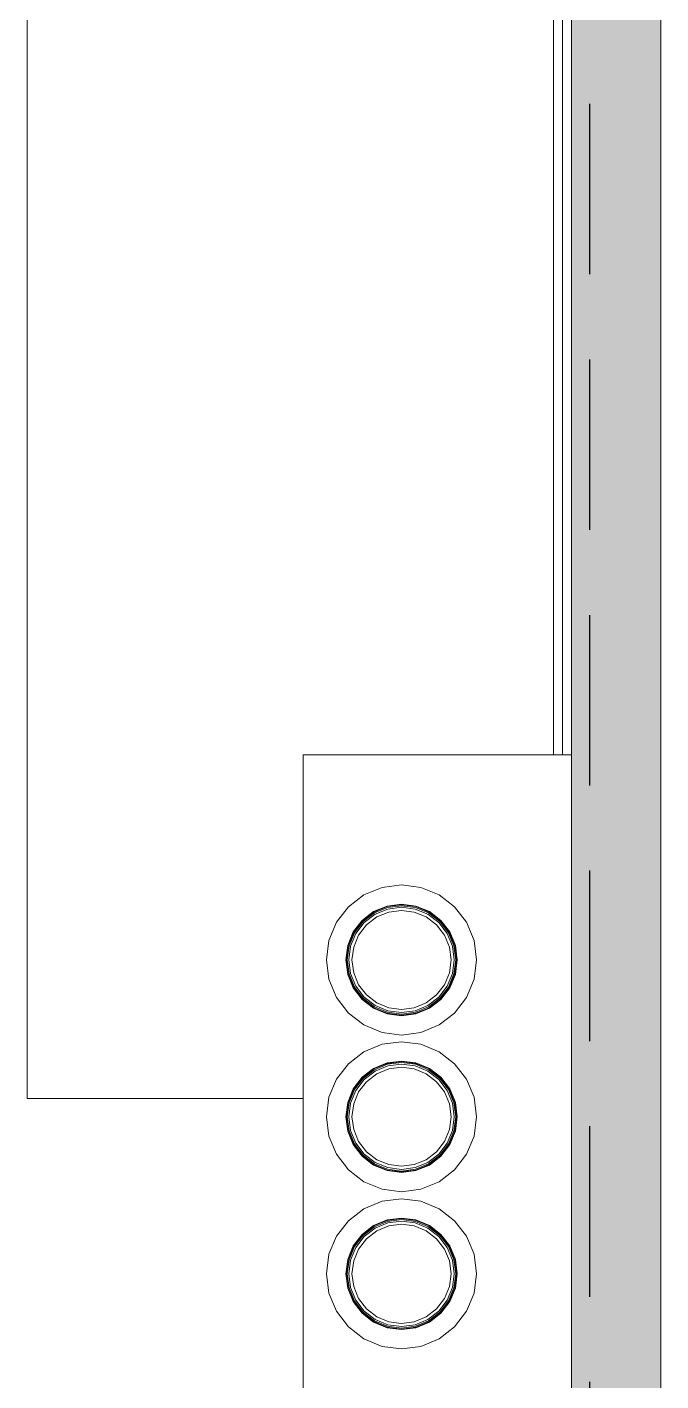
# Model space of a CAD drawing. Header units: millimetres. Extents: x 567392 to 582402, y 4512800 to 4518063.
# Drawn here: x 575553.8 to 575624.7, y 4513433.9 to 4513585.2 of the extents above; entities that cross this region are included whole.
import ezdxf

# ---------------------------------------------------------------- set-up
doc = ezdxf.new("R2010")
doc.units = ezdxf.units.MM
doc.linetypes.add('DASHED2', pattern=[9.525, 6.35, -3.175])
doc.layers.add('a_8', color=8, linetype='Continuous', lineweight=0)
doc.layers.add('a_p1_d', color=1, linetype='DASHED2')

# ---------------------------------------------------------------- blocks, each defined once
blk = doc.blocks.new('A$C4A613EE6')
h = blk.add_hatch(color=256)
h.dxf.hatch_style = 1
h.paths.add_polyline_path([(12300, -100), (0, -100), (0, 0), (12300, 0)])
for p, q in [((12300, 0), (2200, 0)), ((8489.7, -100), (10126.7, -100)), ((10126.7, -100), (10126.7, -110)), ((10126.7, -100), (12126.7, -100)), ((8489.7, -110), (10126.7, -110)), ((8489.7, -119.9), (10126.7, -119.9)), ((10126.7, -110), (10126.7, -119.9)), ((10126.7, -119.9), (10126.7, -400)), ((10334.3, -208.8), (10314, -217.2)), ((10356, -206), (10334.3, -208.8)), ((10377.7, -208.8), (10356, -206)), ((10398, -217.2), (10377.7, -208.8)), ((10509.6, -208.8), (10489.3, -217.2)), ((10531.3, -206), (10509.6, -208.8)), ((10553, -208.8), (10531.3, -206)), ((10573.3, -217.2), (10553, -208.8)), ((10685.1, -208.8), (10664.9, -217.2)), ((10706.9, -206), (10685.1, -208.8)), ((10728.6, -208.8), (10706.9, -206)), ((10748.8, -217.2), (10728.6, -208.8)), ((10314, -217.2), (10296.7, -230.6)), ((10415.4, -230.6), (10398, -217.2)), ((10489.3, -217.2), (10472, -230.6)), ((10590.7, -230.6), (10573.3, -217.2)), ((10664.9, -217.2), (10647.5, -230.6)), ((10766.2, -230.6), (10748.8, -217.2)), ((10296.7, -230.6), (10283.3, -247.9)), ((10324.8, -235.9), (10311.9, -245.8)), ((10325.2, -236.5), (10312.4, -246.3)), ((10325.7, -237.4), (10313.1, -247)), ((10326.6, -238.9), (10314.3, -248.2)), ((10328.3, -241.9), (10316.8, -250.7)), ((10339.9, -229.7), (10324.8, -235.9)), ((10340, -230.3), (10325.2, -236.5)), ((10340.3, -231.3), (10325.7, -237.4)), ((10340.8, -233), (10326.6, -238.9)), ((10341.7, -236.4), (10328.3, -241.9)), ((10356, -227.6), (10339.9, -229.7)), ((10356, -228.2), (10340, -230.3)), ((10356, -229.3), (10340.3, -231.3)), ((10356, -231), (10340.8, -233)), ((10356, -234.5), (10341.7, -236.4)), ((10372.2, -229.7), (10356, -227.6)), ((10372, -230.3), (10356, -228.2)), ((10371.7, -231.3), (10356, -229.3)), ((10371.3, -233), (10356, -231)), ((10370.4, -236.4), (10356, -234.5)), ((10383.7, -241.9), (10370.4, -236.4)), ((10385.5, -238.9), (10371.3, -233)), ((10386.3, -237.4), (10371.7, -231.3)), ((10386.9, -236.5), (10372, -230.3)), ((10387.2, -235.9), (10372.2, -229.7)), ((10395.2, -250.7), (10383.7, -241.9)), ((10397.7, -248.2), (10385.5, -238.9)), ((10398.9, -247), (10386.3, -237.4)), ((10399.7, -246.3), (10386.9, -236.5)), ((10400.1, -245.8), (10387.2, -235.9)), ((10428.7, -247.9), (10415.4, -230.6)), ((10472, -230.6), (10458.6, -247.9)), ((10500.1, -235.9), (10487.2, -245.8)), ((10500.5, -236.5), (10487.7, -246.3)), ((10501, -237.4), (10488.4, -247)), ((10501.8, -238.9), (10489.6, -248.2)), ((10503.6, -241.9), (10492.1, -250.7)), ((10515.2, -229.7), (10500.1, -235.9)), ((10515.3, -230.3), (10500.5, -236.5)), ((10515.6, -231.3), (10501, -237.4)), ((10516.1, -233), (10501.8, -238.9)), ((10517, -236.4), (10503.6, -241.9)), ((10531.3, -227.6), (10515.2, -229.7)), ((10531.3, -228.2), (10515.3, -230.3)), ((10531.3, -229.3), (10515.6, -231.3)), ((10531.3, -231), (10516.1, -233)), ((10531.3, -234.5), (10517, -236.4)), ((10547.5, -229.7), (10531.3, -227.6)), ((10547.3, -230.3), (10531.3, -228.2)), ((10547, -231.3), (10531.3, -229.3)), ((10546.6, -233), (10531.3, -231)), ((10545.7, -236.4), (10531.3, -234.5)), ((10559, -241.9), (10545.7, -236.4)), ((10560.8, -238.9), (10546.6, -233)), ((10561.6, -237.4), (10547, -231.3)), ((10562.2, -236.5), (10547.3, -230.3)), ((10562.5, -235.9), (10547.5, -229.7)), ((10570.5, -250.7), (10559, -241.9)), ((10573, -248.2), (10560.8, -238.9)), ((10574.2, -247), (10561.6, -237.4)), ((10575, -246.3), (10562.2, -236.5)), ((10575.4, -245.8), (10562.5, -235.9)), ((10604, -247.9), (10590.7, -230.6)), ((10647.5, -230.6), (10634.2, -247.9)), ((10675.7, -235.9), (10662.8, -245.8)), ((10676, -236.5), (10663.2, -246.3)), ((10676.5, -237.4), (10664, -247)), ((10677.4, -238.9), (10665.2, -248.2)), ((10679.2, -241.9), (10667.7, -250.7)), ((10690.7, -229.7), (10675.7, -235.9)), ((10690.9, -230.3), (10676, -236.5)), ((10691.2, -231.3), (10676.5, -237.4)), ((10691.6, -233), (10677.4, -238.9)), ((10692.5, -236.4), (10679.2, -241.9)), ((10706.9, -227.6), (10690.7, -229.7)), ((10706.9, -228.2), (10690.9, -230.3)), ((10706.9, -229.3), (10691.2, -231.3)), ((10706.9, -231), (10691.6, -233)), ((10706.9, -234.5), (10692.5, -236.4)), ((10723, -229.7), (10706.9, -227.6)), ((10722.8, -230.3), (10706.9, -228.2)), ((10722.6, -231.3), (10706.9, -229.3)), ((10722.1, -233), (10706.9, -231)), ((10721.2, -236.4), (10706.9, -234.5)), ((10734.6, -241.9), (10721.2, -236.4)), ((10736.3, -238.9), (10722.1, -233)), ((10737.2, -237.4), (10722.6, -231.3)), ((10737.7, -236.5), (10722.8, -230.3)), ((10738, -235.9), (10723, -229.7)), ((10746, -250.7), (10734.6, -241.9)), ((10748.5, -248.2), (10736.3, -238.9)), ((10749.8, -247), (10737.2, -237.4)), ((10750.5, -246.3), (10737.7, -236.5)), ((10751, -245.8), (10738, -235.9)), ((10779.6, -247.9), (10766.2, -230.6)), ((10283.3, -247.9), (10274.9, -268.2)), ((10311.9, -245.8), (10302, -258.7)), ((10312.4, -246.3), (10302.6, -259.1)), ((10313.1, -247), (10303.5, -259.6)), ((10314.3, -248.2), (10305, -260.4)), ((10316.8, -250.7), (10308, -262.2)), ((10404, -262.2), (10395.2, -250.7)), ((10407.1, -260.4), (10397.7, -248.2)), ((10408.5, -259.6), (10398.9, -247)), ((10409.5, -259.1), (10399.7, -246.3)), ((10410, -258.7), (10400.1, -245.8)), ((10437.1, -268.2), (10428.7, -247.9)), ((10458.6, -247.9), (10450.2, -268.2)), ((10487.2, -245.8), (10477.3, -258.7)), ((10487.7, -246.3), (10477.9, -259.1)), ((10488.4, -247), (10478.8, -259.6)), ((10489.6, -248.2), (10480.3, -260.4)), ((10492.1, -250.7), (10483.3, -262.2)), ((10579.3, -262.2), (10570.5, -250.7)), ((10582.4, -260.4), (10573, -248.2)), ((10583.8, -259.6), (10574.2, -247)), ((10584.8, -259.1), (10575, -246.3)), ((10585.3, -258.7), (10575.4, -245.8)), ((10612.4, -268.2), (10604, -247.9)), ((10634.2, -247.9), (10625.8, -268.2)), ((10662.8, -245.8), (10652.9, -258.7)), ((10663.2, -246.3), (10653.4, -259.1)), ((10664, -247), (10654.3, -259.6)), ((10665.2, -248.2), (10655.8, -260.4)), ((10667.7, -250.7), (10658.9, -262.2)), ((10754.8, -262.2), (10746, -250.7)), ((10757.9, -260.4), (10748.5, -248.2)), ((10759.4, -259.6), (10749.8, -247)), ((10760.3, -259.1), (10750.5, -246.3)), ((10760.9, -258.7), (10751, -245.8)), ((10788, -268.2), (10779.6, -247.9)), ((10274.9, -268.2), (10272.1, -289.9)), ((10302, -258.7), (10295.8, -273.8)), ((10302.6, -259.1), (10296.4, -273.9)), ((10303.5, -259.6), (10297.4, -274.2)), ((10305, -260.4), (10299.1, -274.7)), ((10308, -262.2), (10302.5, -275.6)), ((10409.5, -275.6), (10404, -262.2)), ((10412.9, -274.7), (10407.1, -260.4)), ((10414.6, -274.2), (10408.5, -259.6)), ((10415.6, -273.9), (10409.5, -259.1)), ((10416.2, -273.8), (10410, -258.7)), ((10440, -289.9), (10437.1, -268.2)), ((10450.2, -268.2), (10447.4, -289.9)), ((10477.3, -258.7), (10471.1, -273.8)), ((10477.9, -259.1), (10471.7, -273.9)), ((10478.8, -259.6), (10472.7, -274.2)), ((10480.3, -260.4), (10474.4, -274.7)), ((10483.3, -262.2), (10477.8, -275.6)), ((10584.8, -275.6), (10579.3, -262.2)), ((10588.2, -274.7), (10582.4, -260.4)), ((10589.9, -274.2), (10583.8, -259.6)), ((10590.9, -273.9), (10584.8, -259.1)), ((10591.5, -273.8), (10585.3, -258.7)), ((10615.3, -289.9), (10612.4, -268.2)), ((10625.8, -268.2), (10622.9, -289.9)), ((10652.9, -258.7), (10646.7, -273.8)), ((10653.4, -259.1), (10647.3, -273.9)), ((10654.3, -259.6), (10648.3, -274.2)), ((10655.8, -260.4), (10650, -274.7)), ((10658.9, -262.2), (10653.4, -275.6)), ((10760.4, -275.6), (10754.8, -262.2)), ((10763.8, -274.7), (10757.9, -260.4)), ((10765.5, -274.2), (10759.4, -259.6)), ((10766.5, -273.9), (10760.3, -259.1)), ((10767.1, -273.8), (10760.9, -258.7)), ((10790.8, -289.9), (10788, -268.2)), ((10295.8, -273.8), (10293.7, -289.9)), ((10296.4, -273.9), (10294.3, -289.9)), ((10297.4, -274.2), (10295.4, -289.9)), ((10299.1, -274.7), (10297.1, -289.9)), ((10302.5, -275.6), (10300.6, -289.9)), ((10411.4, -289.9), (10409.5, -275.6)), ((10414.9, -289.9), (10412.9, -274.7)), ((10416.7, -289.9), (10414.6, -274.2)), ((10417.7, -289.9), (10415.6, -273.9)), ((10418.4, -289.9), (10416.2, -273.8)), ((10471.1, -273.8), (10469, -289.9)), ((10471.7, -273.9), (10469.6, -289.9)), ((10472.7, -274.2), (10470.7, -289.9)), ((10474.4, -274.7), (10472.4, -289.9)), ((10477.8, -275.6), (10475.9, -289.9)), ((10586.7, -289.9), (10584.8, -275.6)), ((10590.2, -289.9), (10588.2, -274.7)), ((10592, -289.9), (10589.9, -274.2)), ((10593, -289.9), (10590.9, -273.9)), ((10593.7, -289.9), (10591.5, -273.8)), ((10646.7, -273.8), (10644.5, -289.9)), ((10647.3, -273.9), (10645.2, -289.9)), ((10648.3, -274.2), (10646.2, -289.9)), ((10650, -274.7), (10647.9, -289.9)), ((10653.4, -275.6), (10651.5, -289.9)), ((10762.3, -289.9), (10760.4, -275.6)), ((10765.8, -289.9), (10763.8, -274.7)), ((10767.5, -289.9), (10765.5, -274.2)), ((10768.6, -289.9), (10766.5, -273.9)), ((10769.2, -289.9), (10767.1, -273.8)), ((10272.1, -289.9), (10274.9, -311.6)), ((10293.7, -289.9), (10295.8, -306)), ((10294.3, -289.9), (10296.4, -305.9)), ((10295.4, -289.9), (10297.4, -305.6)), ((10297.1, -289.9), (10299.1, -305.2)), ((10300.6, -289.9), (10302.5, -304.2)), ((10409.5, -304.2), (10411.4, -289.9)), ((10412.9, -305.2), (10414.9, -289.9)), ((10414.6, -305.6), (10416.7, -289.9)), ((10415.6, -305.9), (10417.7, -289.9)), ((10416.2, -306), (10418.4, -289.9)), ((10437.1, -311.6), (10440, -289.9)), ((10447.4, -289.9), (10450.2, -311.6)), ((10469, -289.9), (10471.1, -306)), ((10469.6, -289.9), (10471.7, -305.9)), ((10470.7, -289.9), (10472.7, -305.6)), ((10472.4, -289.9), (10474.4, -305.2)), ((10475.9, -289.9), (10477.8, -304.2)), ((10584.8, -304.2), (10586.7, -289.9)), ((10588.2, -305.2), (10590.2, -289.9)), ((10589.9, -305.6), (10592, -289.9)), ((10590.9, -305.9), (10593, -289.9)), ((10591.5, -306), (10593.7, -289.9)), ((10612.4, -311.6), (10615.3, -289.9)), ((10622.9, -289.9), (10625.8, -311.6)), ((10644.5, -289.9), (10646.7, -306)), ((10645.2, -289.9), (10647.3, -305.9)), ((10646.2, -289.9), (10648.3, -305.6)), ((10647.9, -289.9), (10650, -305.2)), ((10651.5, -289.9), (10653.4, -304.2)), ((10760.4, -304.2), (10762.3, -289.9)), ((10763.8, -305.2), (10765.8, -289.9)), ((10765.5, -305.6), (10767.5, -289.9)), ((10766.5, -305.9), (10768.6, -289.9)), ((10767.1, -306), (10769.2, -289.9)), ((10788, -311.6), (10790.8, -289.9)), ((10274.9, -311.6), (10283.3, -331.9)), ((10295.8, -306), (10302, -321.1)), ((10296.4, -305.9), (10302.6, -320.8)), ((10297.4, -305.6), (10303.5, -320.2)), ((10299.1, -305.2), (10305, -319.4)), ((10302.5, -304.2), (10308, -317.6)), ((10308, -317.6), (10316.8, -329.1)), ((10395.2, -329.1), (10404, -317.6)), ((10404, -317.6), (10409.5, -304.2)), ((10407.1, -319.4), (10412.9, -305.2)), ((10408.5, -320.2), (10414.6, -305.6)), ((10409.5, -320.8), (10415.6, -305.9)), ((10410, -321.1), (10416.2, -306)), ((10428.7, -331.9), (10437.1, -311.6)), ((10450.2, -311.6), (10458.6, -331.9)), ((10471.1, -306), (10477.3, -321.1)), ((10471.7, -305.9), (10477.9, -320.8)), ((10472.7, -305.6), (10478.8, -320.2)), ((10474.4, -305.2), (10480.3, -319.4)), ((10477.8, -304.2), (10483.3, -317.6)), ((10483.3, -317.6), (10492.1, -329.1)), ((10570.5, -329.1), (10579.3, -317.6)), ((10579.3, -317.6), (10584.8, -304.2)), ((10582.4, -319.4), (10588.2, -305.2)), ((10583.8, -320.2), (10589.9, -305.6)), ((10584.8, -320.8), (10590.9, -305.9)), ((10585.3, -321.1), (10591.5, -306)), ((10604, -331.9), (10612.4, -311.6)), ((10625.8, -311.6), (10634.2, -331.9)), ((10646.7, -306), (10652.9, -321.1)), ((10647.3, -305.9), (10653.4, -320.8)), ((10648.3, -305.6), (10654.3, -320.2)), ((10650, -305.2), (10655.8, -319.4)), ((10653.4, -304.2), (10658.9, -317.6)), ((10658.9, -317.6), (10667.7, -329.1)), ((10746, -329.1), (10754.8, -317.6)), ((10754.8, -317.6), (10760.4, -304.2)), ((10757.9, -319.4), (10763.8, -305.2)), ((10759.4, -320.2), (10765.5, -305.6)), ((10760.3, -320.8), (10766.5, -305.9)), ((10760.9, -321.1), (10767.1, -306)), ((10779.6, -331.9), (10788, -311.6)), ((10283.3, -331.9), (10296.7, -349.3)), ((10302, -321.1), (10311.9, -334)), ((10302.6, -320.8), (10312.4, -333.6)), ((10303.5, -320.2), (10313.1, -332.8)), ((10305, -319.4), (10314.3, -331.6)), ((10313.1, -332.8), (10325.7, -342.4)), ((10314.3, -331.6), (10326.6, -340.9)), ((10316.8, -329.1), (10328.3, -337.9)), ((10383.7, -337.9), (10395.2, -329.1)), ((10385.5, -340.9), (10397.7, -331.6)), ((10386.3, -342.4), (10398.9, -332.8)), ((10397.7, -331.6), (10407.1, -319.4)), ((10398.9, -332.8), (10408.5, -320.2)), ((10399.7, -333.6), (10409.5, -320.8)), ((10400.1, -334), (10410, -321.1)), ((10415.4, -349.3), (10428.7, -331.9)), ((10458.6, -331.9), (10472, -349.3)), ((10477.3, -321.1), (10487.2, -334)), ((10477.9, -320.8), (10487.7, -333.6)), ((10478.8, -320.2), (10488.4, -332.8)), ((10480.3, -319.4), (10489.6, -331.6)), ((10488.4, -332.8), (10501, -342.4)), ((10489.6, -331.6), (10501.8, -340.9)), ((10492.1, -329.1), (10503.6, -337.9)), ((10559, -337.9), (10570.5, -329.1)), ((10560.8, -340.9), (10573, -331.6)), ((10561.6, -342.4), (10574.2, -332.8)), ((10573, -331.6), (10582.4, -319.4)), ((10574.2, -332.8), (10583.8, -320.2)), ((10575, -333.6), (10584.8, -320.8)), ((10575.4, -334), (10585.3, -321.1)), ((10590.7, -349.3), (10604, -331.9)), ((10634.2, -331.9), (10647.5, -349.3)), ((10652.9, -321.1), (10662.8, -334)), ((10653.4, -320.8), (10663.2, -333.6)), ((10654.3, -320.2), (10664, -332.8)), ((10655.8, -319.4), (10665.2, -331.6)), ((10664, -332.8), (10676.5, -342.4)), ((10665.2, -331.6), (10677.4, -340.9)), ((10667.7, -329.1), (10679.2, -337.9)), ((10734.6, -337.9), (10746, -329.1)), ((10736.3, -340.9), (10748.5, -331.6)), ((10737.2, -342.4), (10749.8, -332.8)), ((10748.5, -331.6), (10757.9, -319.4)), ((10749.8, -332.8), (10759.4, -320.2)), ((10750.5, -333.6), (10760.3, -320.8)), ((10751, -334), (10760.9, -321.1)), ((10766.2, -349.3), (10779.6, -331.9)), ((10311.9, -334), (10324.8, -343.9)), ((10312.4, -333.6), (10325.2, -343.4)), ((10324.8, -343.9), (10339.9, -350.1)), ((10325.2, -343.4), (10340, -349.5)), ((10325.7, -342.4), (10340.3, -348.5)), ((10326.6, -340.9), (10340.8, -346.8)), ((10328.3, -337.9), (10341.7, -343.4)), ((10340.8, -346.8), (10356, -348.8)), ((10341.7, -343.4), (10356, -345.3)), ((10356, -345.3), (10370.4, -343.4)), ((10356, -348.8), (10371.3, -346.8)), ((10370.4, -343.4), (10383.7, -337.9)), ((10371.3, -346.8), (10385.5, -340.9)), ((10371.7, -348.5), (10386.3, -342.4)), ((10372, -349.5), (10386.9, -343.4)), ((10372.2, -350.1), (10387.2, -343.9)), ((10386.9, -343.4), (10399.7, -333.6)), ((10387.2, -343.9), (10400.1, -334)), ((10487.2, -334), (10500.1, -343.9)), ((10487.7, -333.6), (10500.5, -343.4)), ((10500.1, -343.9), (10515.2, -350.1)), ((10500.5, -343.4), (10515.3, -349.5)), ((10501, -342.4), (10515.6, -348.5)), ((10501.8, -340.9), (10516.1, -346.8)), ((10503.6, -337.9), (10517, -343.4)), ((10516.1, -346.8), (10531.3, -348.8)), ((10517, -343.4), (10531.3, -345.3)), ((10531.3, -345.3), (10545.7, -343.4)), ((10531.3, -348.8), (10546.6, -346.8)), ((10545.7, -343.4), (10559, -337.9)), ((10546.6, -346.8), (10560.8, -340.9)), ((10547, -348.5), (10561.6, -342.4)), ((10547.3, -349.5), (10562.2, -343.4)), ((10547.5, -350.1), (10562.5, -343.9)), ((10562.2, -343.4), (10575, -333.6)), ((10562.5, -343.9), (10575.4, -334)), ((10662.8, -334), (10675.7, -343.9)), ((10663.2, -333.6), (10676, -343.4)), ((10675.7, -343.9), (10690.7, -350.1)), ((10676, -343.4), (10690.9, -349.5)), ((10676.5, -342.4), (10691.2, -348.5)), ((10677.4, -340.9), (10691.6, -346.8)), ((10679.2, -337.9), (10692.5, -343.4)), ((10691.6, -346.8), (10706.9, -348.8)), ((10692.5, -343.4), (10706.9, -345.3)), ((10706.9, -345.3), (10721.2, -343.4)), ((10706.9, -348.8), (10722.1, -346.8)), ((10721.2, -343.4), (10734.6, -337.9)), ((10722.1, -346.8), (10736.3, -340.9)), ((10722.6, -348.5), (10737.2, -342.4)), ((10722.8, -349.5), (10737.7, -343.4)), ((10723, -350.1), (10738, -343.9)), ((10737.7, -343.4), (10750.5, -333.6)), ((10738, -343.9), (10751, -334)), ((10296.7, -349.3), (10314, -362.6)), ((10314, -362.6), (10334.3, -371)), ((10339.9, -350.1), (10356, -352.3)), ((10340, -349.5), (10356, -351.6)), ((10340.3, -348.5), (10356, -350.6)), ((10356, -350.6), (10371.7, -348.5)), ((10356, -351.6), (10372, -349.5)), ((10356, -352.3), (10372.2, -350.1)), ((10377.7, -371), (10398, -362.6)), ((10398, -362.6), (10415.4, -349.3)), ((10472, -349.3), (10489.3, -362.6)), ((10489.3, -362.6), (10509.6, -371)), ((10515.2, -350.1), (10531.3, -352.3)), ((10515.3, -349.5), (10531.3, -351.6)), ((10515.6, -348.5), (10531.3, -350.6)), ((10531.3, -350.6), (10547, -348.5)), ((10531.3, -351.6), (10547.3, -349.5)), ((10531.3, -352.3), (10547.5, -350.1)), ((10553, -371), (10573.3, -362.6)), ((10573.3, -362.6), (10590.7, -349.3)), ((10647.5, -349.3), (10664.9, -362.6)), ((10664.9, -362.6), (10685.1, -371)), ((10690.7, -350.1), (10706.9, -352.3)), ((10690.9, -349.5), (10706.9, -351.6)), ((10691.2, -348.5), (10706.9, -350.6)), ((10706.9, -350.6), (10722.6, -348.5)), ((10706.9, -351.6), (10722.8, -349.5)), ((10706.9, -352.3), (10723, -350.1)), ((10728.6, -371), (10748.8, -362.6)), ((10748.8, -362.6), (10766.2, -349.3)), ((10334.3, -371), (10356, -373.9)), ((10356, -373.9), (10377.7, -371)), ((10509.6, -371), (10531.3, -373.9)), ((10531.3, -373.9), (10553, -371)), ((10685.1, -371), (10706.9, -373.9)), ((10706.9, -373.9), (10728.6, -371)), ((10126.7, -400), (10511, -400)), ((10511, -400), (11396, -400)), ((10511, -400), (10511, -708.4)), ((10511, -708.4), (9002.1, -708.4))]:
    blk.add_line(p, q)
blk.add_lwpolyline([(12300, -100), (0, -100), (0, 0), (12300, 0)], close=True)

msp = doc.modelspace()

# ---------------------------------------------------------------- linework, layer by layer
at = {"layer": 'a_p1_d', "ltscale": 3}
msp.add_lwpolyline([(575616.65, 4515062.52), (575616.65, 4513366.52)], dxfattribs=at)

# ---------------------------------------------------------------- block references
at = {"layer": 'a_8', "xscale": 0.09999999999999998, "yscale": 0.09999999999999998, "zscale": 0.09999999999999998, "rotation": 270}
msp.add_blockref('A$C4A613EE6', (575624.65, 4514516.52), dxfattribs=at)

doc.saveas('drawing.dxf')
